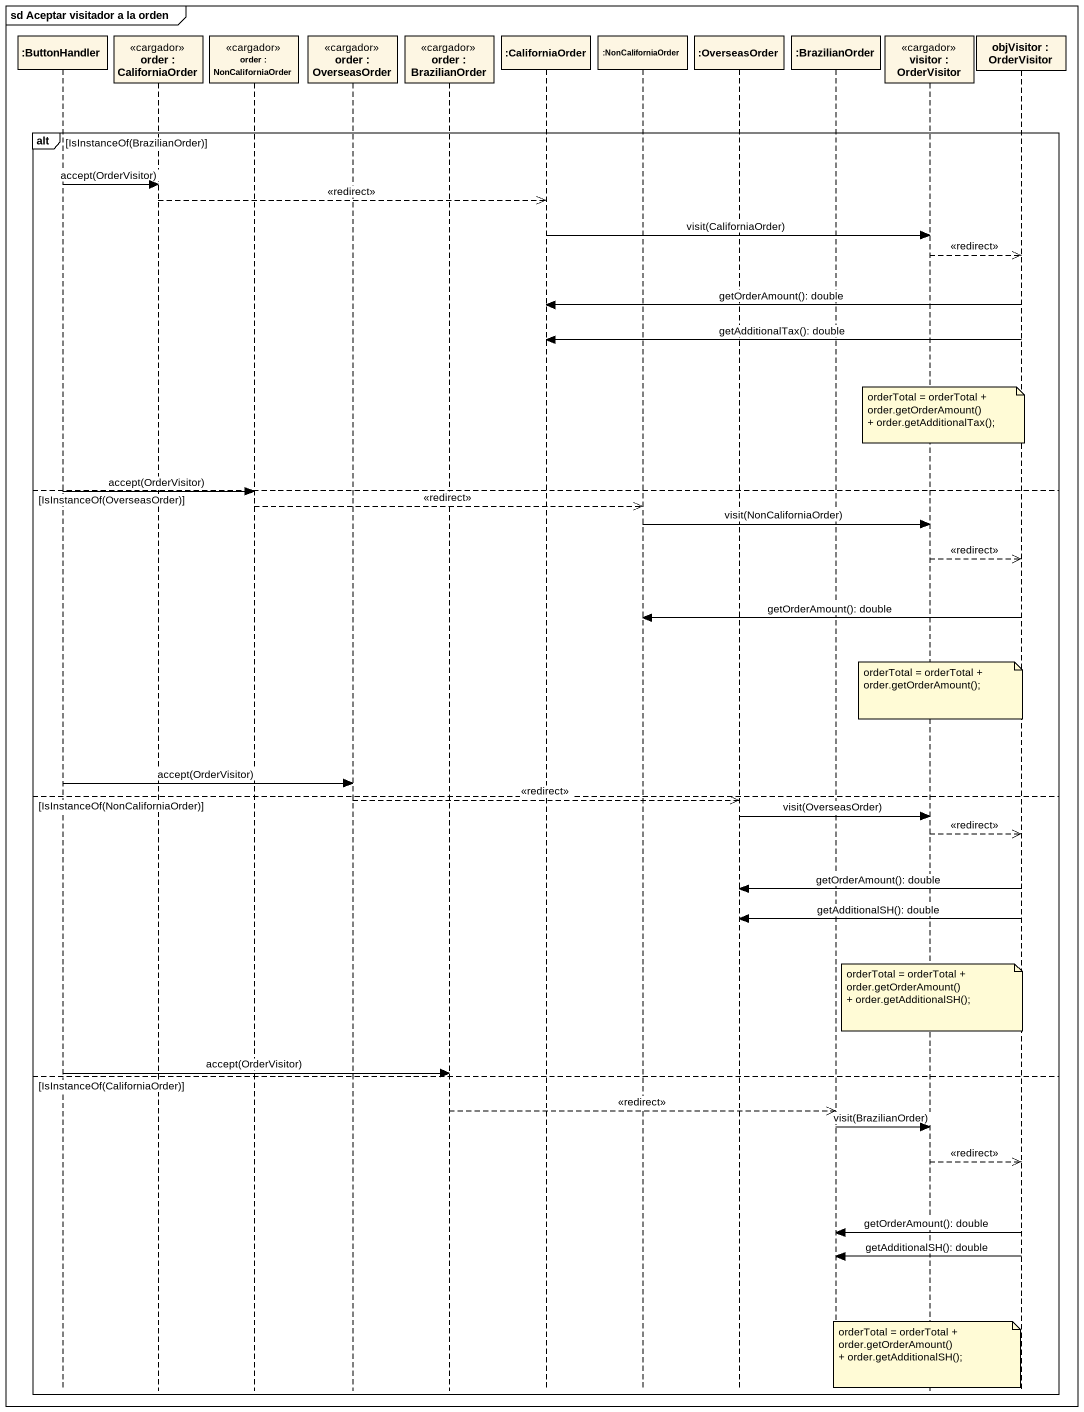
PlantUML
@startuml
mainframe sd Aceptar visitador a la orden
hide footbox
participant ":ButtonHandler" as ButtonHandler
participant "order : CaliforniaOrder" as order <<cargador>>
participant "order : NonCaliforniaOrder" as order_2 <<cargador>>
participant "order : OverseasOrder" as order_3 <<cargador>>
participant "order : BrazilianOrder" as order_4 <<cargador>>
participant ":CaliforniaOrder" as CaliforniaOrder
participant ":NonCaliforniaOrder" as NonCaliforniaOrder
participant ":OverseasOrder" as OverseasOrder
participant ":BrazilianOrder" as BrazilianOrder
participant "visitor : OrderVisitor" as visitor <<cargador>>
participant "objVisitor : OrderVisitor" as objVisitor

alt IsInstanceOf(BrazilianOrder)
  ButtonHandler -> order : accept(OrderVisitor)
  order -->> CaliforniaOrder : <<redirect>>
  CaliforniaOrder -> visitor : visit(CaliforniaOrder)
  visitor -->> objVisitor : <<redirect>>
  objVisitor -> CaliforniaOrder : getOrderAmount(): double
  objVisitor -> CaliforniaOrder : getAdditionalTax(): double
  note over visitor
    orderTotal = orderTotal + order.getOrderAmount()
    + order.getAdditionalTax();
  end note
else IsInstanceOf(OverseasOrder)
  ButtonHandler -> order_2 : accept(OrderVisitor)
  order_2 -->> NonCaliforniaOrder : <<redirect>>
  NonCaliforniaOrder -> visitor : visit(NonCaliforniaOrder)
  visitor -->> objVisitor : <<redirect>>
  objVisitor -> NonCaliforniaOrder : getOrderAmount(): double
  note over visitor : orderTotal = orderTotal + order.getOrderAmount();
  ButtonHandler -> order_3 : accept(OrderVisitor)
else IsInstanceOf(NonCaliforniaOrder)
  order_3 -->> OverseasOrder : <<redirect>>
  OverseasOrder -> visitor : visit(OverseasOrder)
  visitor -->> objVisitor : <<redirect>>
  objVisitor -> OverseasOrder : getOrderAmount(): double
  objVisitor -> OverseasOrder : getAdditionalSH(): double
  note over visitor
    orderTotal = orderTotal + order.getOrderAmount()
    + order.getAdditionalSH();
  end note
  ButtonHandler -> order_4 : accept(OrderVisitor)
else IsInstanceOf(CaliforniaOrder)
  order_4 -->> BrazilianOrder : <<redirect>>
  BrazilianOrder -> visitor : visit(BrazilianOrder)
  visitor -->> objVisitor : <<redirect>>
  objVisitor -> BrazilianOrder : getOrderAmount(): double
  objVisitor -> BrazilianOrder : getAdditionalSH(): double
  note over visitor
    orderTotal = orderTotal + order.getOrderAmount()
    + order.getAdditionalSH();
  end note
end
@enduml
